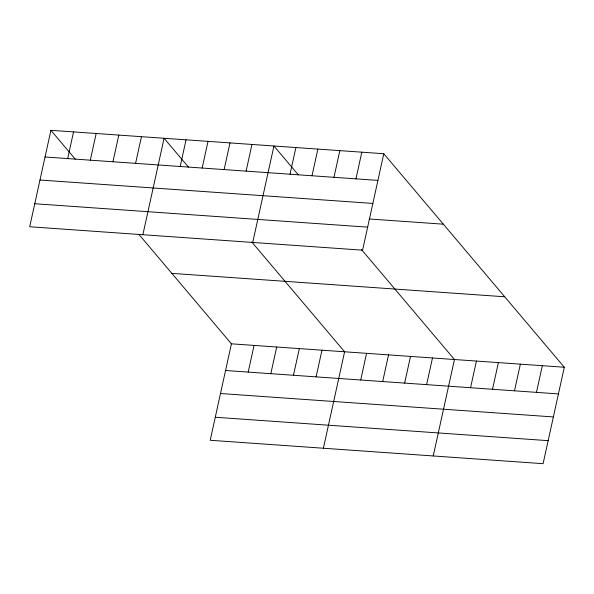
<?xml version="1.0" encoding="UTF-8"?>
<svg xmlns="http://www.w3.org/2000/svg" width="594" height="594" viewBox="0 0 594 594"><rect width="100%" height="100%" fill="white"/><g stroke="black" fill="none" stroke-linecap="round" stroke-linejoin="round"><path stroke-width="0.89" d="M50.906 130.316L29.7 226.76L362.578 250.178L383.783 153.727L50.906 130.316L75.297 159.17M67.679 158.576L73.537 131.905M90.31 160.172L96.176 133.502M112.949 161.761L118.815 135.09M135.581 163.357L141.446 136.687M142.879 234.719L164.085 138.276L188.476 167.129M180.19 166.491L186.056 139.82M202.16 168.035L208.026 141.365M224.131 169.58L229.997 142.909M246.102 171.131L251.967 144.461M252.732 242.449L273.931 146.005L298.329 174.859M139.115 234.652L231.422 343.822L210.217 440.273L543.094 463.684L564.3 367.241L383.783 153.727M290.043 174.22L295.901 147.55M248.195 372.089L254.054 345.418M312.013 175.765L317.872 149.094M270.827 373.678L276.693 347.007M333.977 177.309L339.842 150.638M293.466 375.274L299.331 348.604M355.947 178.853L361.813 152.183M316.097 376.863L321.963 350.193M323.396 448.232L344.602 351.782L251.715 241.921M360.707 380.004L366.572 353.333M382.677 381.548L388.543 354.878M404.648 383.093L410.513 356.422M426.618 384.637L432.477 357.967M433.241 455.954L454.447 359.511L361.56 249.643M470.559 387.726L476.418 361.055M492.523 389.27L498.388 362.6M514.493 390.815L520.359 364.144M536.464 392.359L542.329 365.696M45.04 156.987L377.918 180.398M39.976 180.012L372.854 203.423M369.208 218.971L443.354 224.183M34.764 203.735L367.641 227.146M171.852 273.366L504.729 296.777M231.422 343.822L564.3 367.241M225.557 370.493L558.434 393.911M220.493 393.525L553.37 416.936M215.28 417.248L548.158 440.659"/></g></svg>
